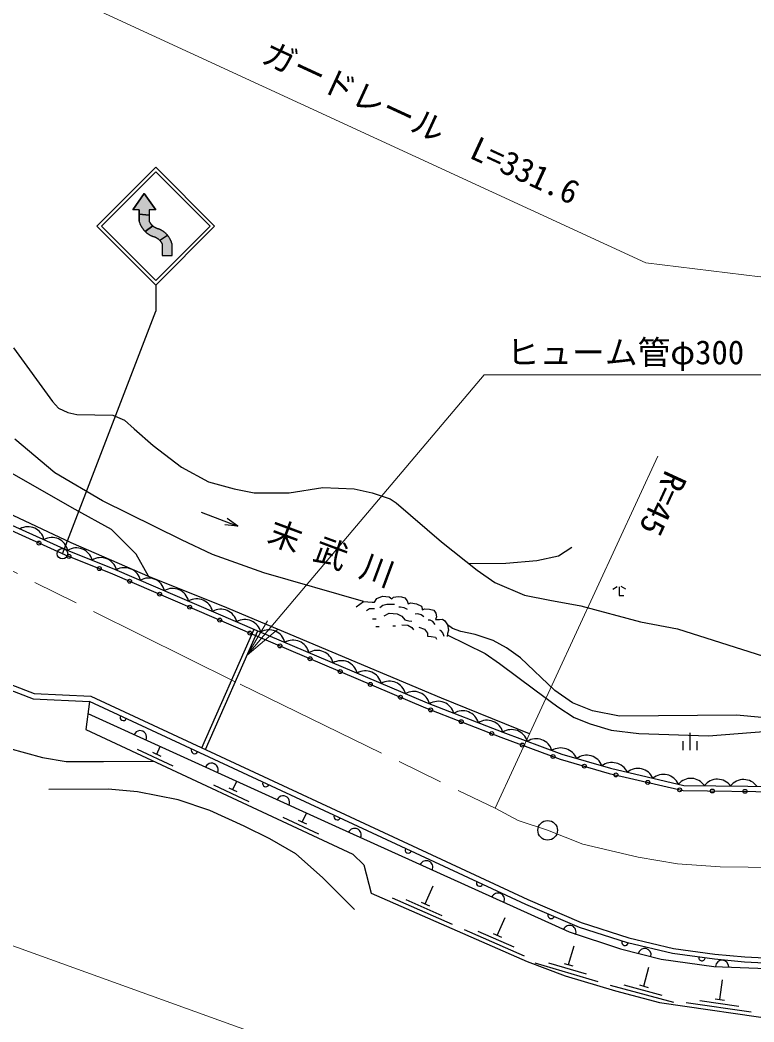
# Model space of a CAD drawing. Units: millimetres, scale not verified. Extents: x 16282 to 680000, y 20000 to 380000.
# Drawn here: x 352632 to 408663, y 237134 to 313641 of the extents above; entities that cross this region are included whole.
import ezdxf
from ezdxf.enums import TextEntityAlignment as Align

# ---------------------------------------------------------------- set-up
doc = ezdxf.new("R2010")
doc.units = ezdxf.units.MM
doc.header["$LTSCALE"] = 1000
doc.linetypes.add('CHAIN', pattern=[18.5, 12, -1.5, 3.5, -1.5])
for name, color, linetype, lineweight in [('M-BGD', 7, 'Continuous', 25), ('M-BMK', 2, 'CHAIN', 13), ('M-BMK-SRVR', 3, 'Continuous', 25), ('M-STR-HTXT', 7, 'Continuous', 13), ('M-STR-STRC', 7, 'Continuous', 25)]:
    doc.layers.add(name, color=color, linetype=linetype, lineweight=lineweight)
doc.layers.add('M-BMK-HTXT', color=7, linetype='Continuous')
doc.styles.add('ＭＳ ゴシック', font='')
doc.styles.get('ＭＳ ゴシック').set_extended_font_data('MS Gothic')

# ---------------------------------------------------------------- blocks, each defined once
blk = doc.blocks.new('open_arrow')
at = {"color": 0, "linetype": 'Continuous', "lineweight": -2}
blk.add_lwpolyline([(7.5, 1.25), (0, 0), (7.5, -1.25)], dxfattribs=at)

msp = doc.modelspace()

# ---------------------------------------------------------------- hatches: boundary and pattern name
at = {"layer": 'M-STR-STRC'}
for points in [[(362113, 300405), (362988, 299155), (362488, 299155), (362488, 298738), (361738, 298816), (361738, 299155), (361238, 299155)], [(361800, 298088), (361790, 298116), (361779, 298145), (361770, 298174), (361760, 298203), (361752, 298232), (361744, 298261), (361738, 298280), (361738, 298816), (362488, 298738), (362488, 298280), (362491, 298274), (362499, 298258), (362507, 298242), (362516, 298226), (362524, 298210), (362533, 298195), (362543, 298179), (362552, 298164), (362562, 298149), (362572, 298134), (362582, 298119), (362593, 298104), (362604, 298090), (362615, 298075), (362626, 298061), (362638, 298048), (362650, 298034), (362662, 298020), (362674, 298007), (362686, 297994), (362699, 297981), (362712, 297969), (362725, 297956), (362739, 297944), (362752, 297933), (362766, 297921), (362197, 297481), (362176, 297503), (362155, 297525), (362134, 297547), (362114, 297570), (362094, 297593), (362075, 297616), (362056, 297640), (362037, 297664), (362019, 297689), (362001, 297713), (361984, 297738), (361967, 297764), (361951, 297789), (361935, 297815), (361919, 297841), (361904, 297868), (361889, 297894), (361875, 297921), (361862, 297949), (361848, 297976), (361836, 298004), (361823, 298031), (361812, 298060)], [(362393, 297313), (362369, 297332), (362345, 297350), (362321, 297369), (362298, 297389), (362275, 297409), (362252, 297429), (362230, 297450), (362208, 297471), (362197, 297481), (362766, 297921), (362777, 297912), (362791, 297901), (362806, 297890), (362820, 297879), (362835, 297869), (362850, 297859), (362865, 297849), (362880, 297839), (362895, 297830), (362911, 297820), (362927, 297812), (362943, 297803), (362959, 297795), (362975, 297787), (362991, 297779), (363008, 297772), (363024, 297764), (363041, 297757), (363058, 297751), (363075, 297745), (363092, 297739), (363109, 297733), (363126, 297728), (363143, 297722), (363161, 297718), (363178, 297713), (363196, 297709), (363214, 297705), (363242, 297693), (363269, 297681), (363297, 297668), (363324, 297655), (363352, 297641), (363378, 297627), (363405, 297612), (363431, 297597), (363458, 297582), (363483, 297566), (363509, 297549), (363534, 297532), (363559, 297515), (363584, 297497), (363608, 297479), (363632, 297460), (363656, 297441), (363679, 297422), (363702, 297402), (363725, 297381), (363747, 297361), (363769, 297340), (363791, 297318), (363812, 297296), (363833, 297274), (363853, 297252), (363873, 297229), (363893, 297205), (363901, 297196), (363311, 296795), (363306, 296800), (363293, 296813), (363281, 296826), (363268, 296839), (363255, 296851), (363241, 296863), (363228, 296875), (363214, 296887), (363200, 296898), (363186, 296910), (363171, 296921), (363157, 296931), (363142, 296942), (363127, 296952), (363112, 296962), (363097, 296971), (363082, 296981), (363066, 296990), (363050, 296999), (363034, 297007), (363018, 297016), (363002, 297024), (362986, 297031), (362969, 297039), (362953, 297046), (362936, 297053), (362919, 297059), (362902, 297066), (362885, 297072), (362868, 297077), (362851, 297083), (362834, 297088), (362816, 297093), (362799, 297097), (362781, 297101), (362763, 297105), (362735, 297117), (362708, 297129), (362680, 297142), (362653, 297155), (362625, 297169), (362599, 297183), (362572, 297198), (362546, 297213), (362519, 297229), (362494, 297245), (362468, 297261), (362443, 297278), (362418, 297296)], [(364238, 296530), (364233, 296551), (364225, 296580), (364216, 296610), (364207, 296639), (364197, 296667), (364187, 296696), (364176, 296724), (364165, 296753), (364153, 296781), (364141, 296809), (364128, 296836), (364115, 296864), (364101, 296891), (364087, 296918), (364072, 296944), (364057, 296971), (364041, 296997), (364025, 297023), (364009, 297048), (363992, 297074), (363975, 297099), (363957, 297123), (363939, 297148), (363920, 297172), (363901, 297196), (363311, 296795), (363347, 296754), (363380, 296712), (363412, 296667), (363441, 296621), (363467, 296574), (363488, 296531), (363488, 296076), (363488, 295655), (364238, 295655), (364238, 296291)]]:
    msp.add_hatch(color=256, dxfattribs=at).paths.add_polyline_path(points)

# ---------------------------------------------------------------- linework, layer by layer
at = {"layer": 'M-BGD'}
for p, q in [((366460, 276062), (369262, 274988)), ((369262, 274988), (368452, 275576)), ((369262, 274988), (368267, 275092)), ((397878, 270192), (398228, 270394)), ((398878, 270192), (398528, 270394)), ((379818, 267903), (379542, 267903)), ((366509, 258055), (370504, 267121)), ((380051, 267318), (379794, 267318)), ((381104, 267389), (381299, 267385)), ((366781, 257928), (370779, 267002)), ((357931, 261603), (357649, 259455)), ((403805, 257880), (403805, 259208)), ((361577, 257953), (364295, 256684)), ((363063, 257590), (363337, 258177)), ((403271, 257880), (403271, 258577)), ((404338, 257880), (404338, 258577)), ((362746, 257738), (363380, 257442)), ((367391, 255238), (370110, 253969)), ((368560, 255023), (369195, 254727)), ((368877, 254875), (369176, 255515)), ((372692, 252763), (375410, 251494)), ((373861, 252549), (374495, 252252)), ((374178, 252400), (374499, 253088)), ((383569, 246150), (384171, 247524)), ((381038, 246602), (385619, 244598)), ((382075, 246476), (384823, 245274)), ((383249, 246290), (383890, 246009)), ((389066, 243744), (389667, 245119)), ((386535, 244197), (391116, 242192)), ((387572, 244071), (390320, 242868)), ((388745, 243885), (389387, 243604)), ((394511, 241509), (394935, 242948)), ((391943, 241641), (396738, 240226)), ((392987, 241646), (395864, 240797)), ((394175, 241608), (394846, 241410)), ((400257, 239868), (400643, 241317)), ((406057, 238859), (406272, 240344)), ((397686, 239932), (402517, 238643)), ((398730, 239964), (401629, 239191)), ((399918, 239958), (400595, 239777)), ((404529, 238777), (407498, 238348)), ((405710, 238910), (406403, 238809)), ((403497, 238624), (408445, 237908))]:
    msp.add_line(p, q, dxfattribs=at)
for points in [[(216167, 295384), (225418, 301902), (234210, 305862), (241584, 307975), (245103, 308993), (248502, 309574), (256391, 309537), (260433, 309149), (267532, 307840), (275766, 304742), (310728, 287490), (343608, 270495), (344854, 268160), (345984, 266424), (349589, 263365), (353629, 261817), (357931, 261603)], [(287263, 309423), (295455, 305611), (299707, 303405), (306930, 299589), (315448, 294830), (323947, 290233), (330172, 286683), (337470, 283011), (346773, 278331), (356499, 273757), (362535, 271133), (368088, 268907), (384785, 261880), (391508, 259164)], [(286890, 308620), (287038, 308552), (298196, 303483), (305720, 299582), (313524, 295135), (320037, 291308), (328448, 286443), (333224, 284019), (340149, 280495), (344867, 278179), (351219, 275429), (356234, 273167), (359844, 271722), (370717, 267029), (383725, 261494), (389484, 259263), (393999, 257580), (397720, 256503), (403307, 255196), (410647, 255114), (414082, 255371), (417629, 255657), (421331, 256299)], [(352141, 288614), (355097, 284500), (355579, 284012), (356282, 283669), (356978, 283525), (359723, 283478), (360605, 283082), (361349, 282417), (362792, 281155), (364957, 279510), (367011, 278380), (368971, 277848), (370515, 277529), (373172, 277537), (375753, 277945), (378153, 277856), (379519, 277546), (380885, 277084), (381355, 276783), (384798, 273805), (387520, 271641), (388879, 270682), (391139, 269727), (393081, 269345), (395436, 268900), (400012, 267689), (402829, 267164), (409379, 265064)], [(362427, 271180), (361493, 272857), (359625, 274735), (356834, 276269), (347459, 281613)], [(378844, 269229), (371253, 271420), (367325, 272831), (364947, 273937), (358936, 276933), (355289, 279078), (352235, 281631)], [(351057, 275063), (356078, 272798), (359690, 271353), (370560, 266661), (383574, 261123), (389342, 258890), (393874, 257200), (397619, 256116), (403259, 254797), (410660, 254714)], [(386891, 272142), (389724, 272180), (392080, 272378), (393729, 272738), (394771, 273382)], [(349796, 263714), (353712, 262213), (358029, 261999), (391412, 246473), (395472, 244725), (399121, 243559), (402529, 242755), (405686, 242317), (407965, 242103), (411530, 241921), (416257, 242190), (421194, 242542), (425045, 243820), (433507, 250421), (438133, 252673), (440786, 254316), (443953, 256943), (446275, 258934), (449360, 262005), (451596, 264829), (454061, 268413), (456070, 271690)], [(335699, 271078), (340821, 266588), (346328, 261506), (349316, 259290), (351746, 258031), (354344, 257324), (356144, 257028), (359005, 257027), (362809, 257046)], [(456419, 271495), (454396, 268195), (451918, 264591), (449659, 261738), (446547, 258640), (444211, 256638), (441020, 253990), (438327, 252323), (433720, 250080), (425237, 243462), (421273, 242146), (416283, 241791), (411532, 241520), (407936, 241704), (405639, 241919), (402455, 242362), (399014, 243174), (395332, 244350), (391248, 246108), (357931, 261603)], [(357812, 260695), (376726, 252073), (394551, 244023), (398467, 242711), (401589, 241934), (405608, 241380), (409631, 241228), (413159, 241204), (421532, 241707), (425609, 242722), (435174, 249879), (439698, 252131), (441887, 253467), (446309, 257190), (450727, 261954), (457126, 270620)], [(398378, 270356), (398378, 269701), (398728, 269701)], [(378300, 268821), (378844, 269229), (379524, 269193), (379689, 269182), (379877, 269482), (380293, 269636), (380815, 269595), (381018, 269451), (381151, 269580), (381489, 269617), (381745, 269599), (382008, 269517), (382180, 269295), (382267, 269055), (382478, 269139), (382900, 269073), (383275, 268885), (383341, 268717), (383343, 268604), (383545, 268682), (383896, 268665), (384234, 268566), (384370, 268352), (384421, 268075), (384361, 267870), (384662, 267878), (384886, 267890), (385073, 267755), (385257, 267446), (385330, 267051), (385267, 266796), (385234, 266572)], [(379695, 268675), (379308, 268675), (379091, 268540)], [(381227, 269000), (380631, 269009), (380337, 268925), (380100, 268769)], [(382213, 268636), (381952, 268756), (381678, 268816), (381543, 268813)], [(380443, 268135), (380806, 268339), (381431, 268296), (381777, 268123), (381998, 267843), (382316, 267757), (382542, 267735)], [(383470, 268077), (383251, 268227), (383010, 268308), (382797, 268278)], [(384336, 267487), (384153, 267704), (383934, 267812), (383792, 267812)], [(381777, 267471), (382246, 267428), (382548, 267245), (382682, 267088)], [(383068, 267282), (383504, 267125), (383731, 266818), (383747, 266597), (384017, 266576), (384340, 266511), (384421, 266360)], [(385010, 266561), (384914, 266856), (384775, 267009), (384685, 267048)], [(410931, 260221), (407333, 260570), (398403, 260482), (396327, 260901), (394798, 261502), (393450, 262439), (390842, 264930), (389771, 265715), (388749, 266262), (387373, 266713), (386289, 266953), (385641, 267188), (385257, 267446)], [(385250, 266684), (388137, 265273), (389240, 264505), (391938, 262487), (393687, 261207), (394934, 260394), (396159, 259893), (397763, 259425), (399862, 259162), (405201, 258995), (409732, 259351), (413603, 259637), (418000, 259549), (420625, 259306), (424689, 259251), (426652, 259406), (427621, 259600)], [(357649, 259455), (378043, 249934), (378877, 249121), (379450, 246970), (391350, 241763), (394239, 240651), (398083, 239516), (401459, 238615), (410937, 237244), (414863, 237491), (419461, 237774), (423585, 238526)], [(378173, 245728), (375734, 248166), (373695, 249965), (371696, 251110), (369733, 252074), (367134, 253273), (364695, 254086), (361611, 254714), (359354, 254914), (354836, 254888)]]:
    msp.add_lwpolyline(points, dxfattribs=at)
for centre in [(354081, 273699), (356366, 272683), (358687, 271755), (360993, 270791), (363288, 269800), (365584, 268809), (367879, 267818), (370174, 266827), (372474, 265847), (374774, 264868), (377075, 263889), (379375, 262910), (381675, 261931), (383981, 260966), (386313, 260063), (388644, 259160), (390983, 258278), (393325, 257404), (395713, 256667), (398121, 255998), (400555, 255429), (402990, 254860), (405482, 254772), (407982, 254744)]:
    msp.add_circle(centre, 150, dxfattribs=at)
for centre, radius, start, end in [((353235, 273697), 1250, 12.59286, 118.85307), ((355058, 272873), 1252, 12.74588, 118.81848), ((356928, 272081), 1250, 15.06357, 121.32378), ((358785, 271342), 1247, 14.74172, 121.39881), ((360612, 270574), 1250, 13.52197, 119.78217), ((362448, 269781), 1250, 13.52197, 119.78217), ((364284, 268989), 1250, 13.52197, 119.78217), ((366120, 268196), 1250, 13.52197, 119.78217), ((367957, 267403), 1250, 13.52197, 119.78217), ((369793, 266609), 1251, 13.6451, 119.75379), ((371635, 265823), 1250, 13.82086, 120.08107), ((373476, 265040), 1250, 13.82086, 120.08107), ((375316, 264257), 1250, 13.82086, 120.08107), ((377156, 263474), 1250, 13.82086, 120.08107), ((378997, 262691), 1250, 13.82086, 120.08107), ((380837, 261908), 1250, 13.82086, 120.08107), ((382678, 261120), 1254, 14.25984, 119.98098), ((384555, 260368), 1250, 15.69784, 121.95805), ((386420, 259646), 1250, 15.69784, 121.95805), ((360518, 260400), 250, 155.05732, 335.05732), ((388285, 258924), 1250, 15.69784, 121.95805), ((361795, 258880), 500, 335.4933, 155.4933), ((390163, 258210), 1250, 16.41908, 122.67928), ((392037, 257511), 1250, 16.41908, 122.67928), ((365958, 257870), 250, 155.05732, 335.05732), ((393920, 256730), 1325, 23.13537, 121.07442), ((395890, 256252), 1250, 20.7292, 126.98941), ((367255, 256391), 500, 335.4933, 155.4933), ((397823, 255635), 1306, 25.85309, 125.77188), ((399801, 255246), 1250, 23.70694, 129.96714), ((401748, 254791), 1250, 23.70694, 129.96714), ((403844, 254491), 1244, 33.53485, 139.87453), ((405873, 254418), 1250, 36.22997, 142.49017), ((407873, 254395), 1250, 36.22997, 142.49017), ((371399, 255340), 250, 155.05732, 335.05732), ((372714, 253902), 500, 335.4933, 155.4933), ((376839, 252809), 250, 155.05732, 335.05732), ((378176, 251418), 500, 335.69517, 155.69517), ((382279, 250279), 250, 155.05732, 335.05732), ((383644, 248949), 500, 335.69517, 155.69517), ((387720, 247749), 250, 155.05732, 335.05732), ((389113, 246479), 500, 335.69517, 155.69517), ((393185, 245274), 250, 156.71192, 336.71192), ((394581, 244010), 500, 335.69517, 155.69517), ((398817, 243220), 250, 166.72484, 346.72484), ((400313, 242251), 500, 346.03468, 166.03468), ((404695, 242051), 250, 172.09093, 352.09093), ((406236, 241356), 500, 357.83117, 177.83117)]:
    msp.add_arc(centre, radius, start, end, dxfattribs=at)
at = {"layer": 'M-BMK'}
msp.add_lwpolyline([(341679, 276705), (369446, 262922), (388893, 253449), (390663, 252515), (392912, 251768), (395606, 250720), (399817, 249710), (402817, 249205), (406074, 248967), (411189, 248921)], dxfattribs=at)
at = {"layer": 'M-BMK-SRVR'}
msp.add_circle((392912, 251768), 750, dxfattribs=at)
msp.add_circle((392912, 251768), 750, dxfattribs=at)
at = {"layer": 'M-STR-HTXT'}
msp.add_line((388893, 253449), (401316, 280345), dxfattribs=at)
for points in [[(539731, 328786), (531137, 335346), (520245, 340484), (508652, 344358), (497808, 346241), (487218, 347236), (477257, 347021), (462621, 344789), (454987, 341296), (447181, 334679), (440535, 326770), (428732, 308634), (425097, 301558), (417160, 295740), (409148, 294040), (400417, 295098), (333391, 325994), (313518, 333263), (300963, 337100), (283977, 339820), (255771, 343764)], [(369961, 265145), (388055, 286541), (424766, 286541)], [(242972, 270931), (251809, 272801), (258126, 273576), (265624, 273238), (272735, 271591), (384739, 231159), (398158, 228168), (411124, 227816), (427576, 228450), (440826, 232045), (451941, 237710), (465826, 245134), (474485, 248310), (483471, 250525), (491454, 251512), (498470, 250928), (506976, 248464), (512576, 244436)]]:
    msp.add_lwpolyline(points, dxfattribs=at)
at = {"layer": 'M-STR-STRC'}
for p, q in [((358488, 297906), (362988, 302406)), ((367488, 297906), (362988, 302406)), ((358841, 297906), (362988, 302052)), ((367135, 297906), (362988, 302052)), ((362113, 300405), (361238, 299155)), ((362988, 299155), (362113, 300405)), ((361738, 299155), (361238, 299155)), ((361738, 299155), (361738, 298280)), ((362488, 299155), (362488, 298280)), ((362988, 299155), (362488, 299155)), ((358488, 297906), (362988, 293405)), ((358841, 297906), (362988, 293759)), ((362988, 293759), (367135, 297906)), ((362988, 293406), (367488, 297906)), ((362988, 293405), (362988, 291405)), ((355871, 272891), (362988, 291405))]:
    msp.add_line(p, q, dxfattribs=at)
for points in [[(362113, 300405), (362988, 299155), (362488, 299155), (362488, 298738), (361738, 298816), (361738, 299155), (361238, 299155)], [(361738, 298816), (362488, 298738), (362488, 298280), (362491, 298274), (362499, 298258), (362507, 298242), (362516, 298226), (362524, 298210), (362533, 298195), (362543, 298179), (362552, 298164), (362562, 298149), (362572, 298134), (362582, 298119), (362593, 298104), (362604, 298090), (362615, 298075), (362626, 298061), (362638, 298048), (362650, 298034), (362662, 298020), (362674, 298007), (362686, 297994), (362699, 297981), (362712, 297969), (362725, 297956), (362739, 297944), (362752, 297933), (362766, 297921), (362197, 297481), (362176, 297503), (362155, 297525), (362134, 297547), (362114, 297570), (362094, 297593), (362075, 297616), (362056, 297640), (362037, 297664), (362019, 297689), (362001, 297713), (361984, 297738), (361967, 297764), (361951, 297789), (361935, 297815), (361919, 297841), (361904, 297868), (361889, 297894), (361875, 297921), (361862, 297949), (361848, 297976), (361836, 298004), (361823, 298031), (361812, 298060), (361800, 298088), (361790, 298116), (361779, 298145), (361770, 298174), (361760, 298203), (361752, 298232), (361744, 298261), (361738, 298280)], [(362197, 297481), (362766, 297921), (362777, 297912), (362791, 297901), (362806, 297890), (362820, 297879), (362835, 297869), (362850, 297859), (362865, 297849), (362880, 297839), (362895, 297830), (362911, 297820), (362927, 297812), (362943, 297803), (362959, 297795), (362975, 297787), (362991, 297779), (363008, 297772), (363024, 297764), (363041, 297757), (363058, 297751), (363075, 297745), (363092, 297739), (363109, 297733), (363126, 297728), (363143, 297722), (363161, 297718), (363178, 297713), (363196, 297709), (363213, 297705), (363242, 297693), (363269, 297681), (363297, 297668), (363324, 297655), (363352, 297641), (363378, 297627), (363405, 297612), (363431, 297597), (363458, 297582), (363483, 297566), (363509, 297549), (363534, 297532), (363559, 297515), (363584, 297497), (363608, 297479), (363632, 297460), (363656, 297441), (363679, 297422), (363702, 297402), (363725, 297381), (363747, 297361), (363769, 297340), (363791, 297318), (363812, 297296), (363833, 297274), (363853, 297252), (363873, 297229), (363893, 297205), (363901, 297196), (363311, 296795), (363306, 296800), (363293, 296813), (363281, 296826), (363268, 296839), (363255, 296851), (363241, 296863), (363228, 296875), (363214, 296887), (363200, 296898), (363186, 296910), (363171, 296921), (363157, 296931), (363142, 296942), (363127, 296952), (363112, 296962), (363097, 296971), (363082, 296981), (363066, 296990), (363050, 296999), (363034, 297007), (363018, 297016), (363002, 297024), (362986, 297031), (362969, 297039), (362953, 297046), (362936, 297053), (362919, 297059), (362902, 297066), (362885, 297072), (362868, 297077), (362851, 297083), (362834, 297088), (362816, 297093), (362799, 297097), (362781, 297101), (362764, 297105), (362735, 297117), (362708, 297129), (362680, 297142), (362653, 297155), (362625, 297169), (362599, 297183), (362572, 297198), (362546, 297213), (362519, 297229), (362494, 297245), (362468, 297261), (362443, 297278), (362418, 297296), (362393, 297313), (362369, 297332), (362345, 297350), (362321, 297369), (362298, 297389), (362275, 297409), (362252, 297429), (362230, 297450), (362208, 297471)], [(363901, 297196), (363311, 296795), (363323, 296781), (363335, 296768), (363347, 296754), (363358, 296740), (363369, 296726), (363380, 296711), (363391, 296697), (363401, 296682), (363411, 296667), (363421, 296652), (363431, 296637), (363440, 296621), (363449, 296606), (363458, 296590), (363467, 296574), (363475, 296558), (363483, 296542), (363488, 296530), (363488, 296076), (363488, 295655), (364238, 295655), (364238, 296530), (364233, 296551), (364225, 296580), (364216, 296610), (364207, 296639), (364197, 296667), (364187, 296696), (364176, 296724), (364165, 296753), (364153, 296781), (364141, 296809), (364128, 296836), (364115, 296864), (364101, 296891), (364087, 296918), (364072, 296944), (364057, 296971), (364041, 296997), (364025, 297023), (364009, 297048), (363992, 297074), (363975, 297099), (363957, 297123), (363939, 297148), (363920, 297172)]]:
    msp.add_lwpolyline(points, close=True, dxfattribs=at)
msp.add_circle((355871, 272891), 400, dxfattribs=at)

# ---------------------------------------------------------------- block references
at = {"layer": 'M-STR-HTXT', "xscale": 400, "yscale": 400, "rotation": 49.8}
msp.add_blockref('open_arrow', (369961, 265145), dxfattribs=at)

# ---------------------------------------------------------------- texts
at = {"layer": 'M-BMK-HTXT', "style": 'ＭＳ ゴシック'}
msp.add_text('末 武 川', height=1833, rotation=339.621, dxfattribs=at).set_placement((371196, 273292), align=Align.BOTTOM_LEFT)
at = {"layer": 'M-STR-HTXT', "style": 'ＭＳ ゴシック'}
for s, rotation, p in [('ガードレール\u3000L=331.6', 335.252, (382629, 304491)), ('R=45', 245.207, (400386, 277325))]:
    msp.add_text(s, height=1833, rotation=rotation, dxfattribs=at).set_placement(p, align=Align.BOTTOM_CENTER)
msp.add_text('ヒューム管φ300 L=11.0', height=1833, dxfattribs=at).set_placement((416644, 286802), align=Align.BOTTOM_RIGHT)

doc.saveas('drawing.dxf')
